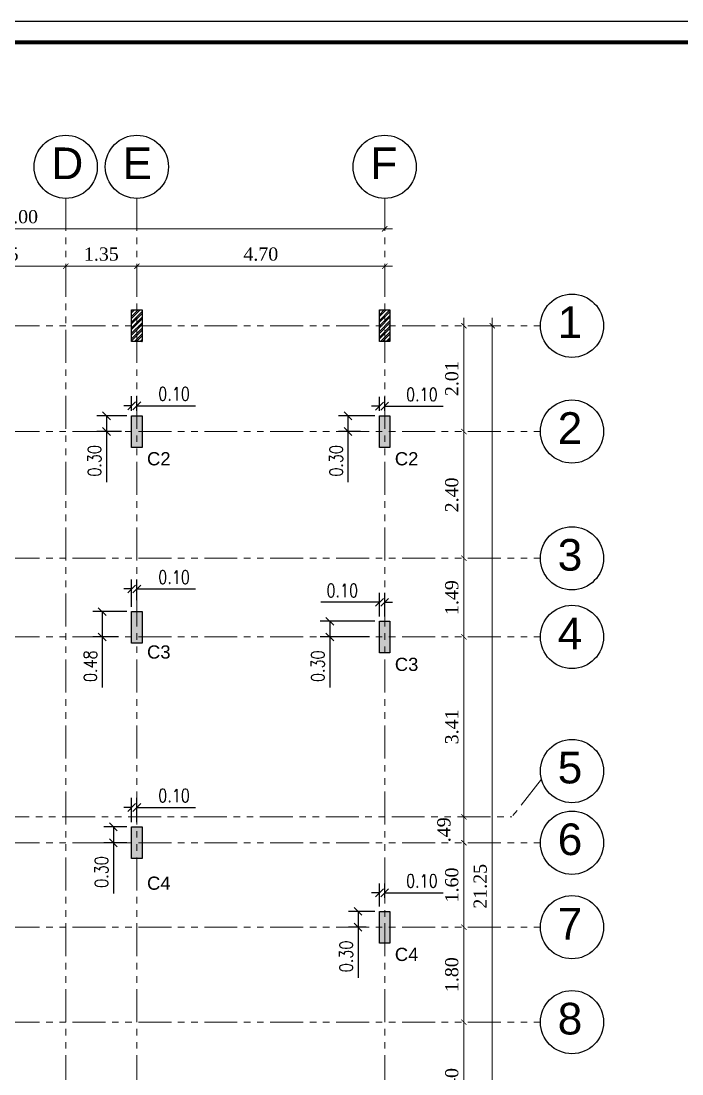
# Model space of a CAD drawing. Header units: metres. Extents: x 503482 to 1007323, y 2781056 to 5562345.
# Drawn here: x 503723.25 to 503735.78, y 2781092.91 to 2781112.87 of the extents above; entities that cross this region are included whole.
import ezdxf

# ---------------------------------------------------------------- set-up
doc = ezdxf.new("R2010")
doc.units = ezdxf.units.M
doc.header["$LTSCALE"] = 10
doc.header["$MEASUREMENT"] = 0
doc.header["$PDMODE"] = 3
doc.linetypes.add('PHANTOM2', pattern=[1.25, 0.625, -0.125, 0.125, -0.125, 0.125, -0.125])
doc.layers.get('0').update_dxf_attribs({"linetype": 'CONTINUOUS'})
doc.layers.get('DEFPOINTS').update_dxf_attribs({"linetype": 'CONTINUOUS'})
doc.layers.add('01_WALLS', color=7, linetype='CONTINUOUS', lineweight=25)
doc.layers.add('S-TIE BEAM', color=3, linetype='CONTINUOUS', lineweight=25)
for name, color, linetype in [('A-TEXT', 2, 'CONTINUOUS'), ('A-VIEW-LN', 1, 'CONTINUOUS'), ('M.TITLE BLOCK', 7, 'CONTINUOUS'), ('S-COL', 6, 'CONTINUOUS'), ('S-COL HATCH', 161, 'CONTINUOUS'), ('S-COL-NAME', 4, 'CONTINUOUS')]:
    doc.layers.add(name, color=color, linetype=linetype)
doc.styles.add('ANWAR', font='arial.ttf')
doc.styles.add('AREAL', font='times.ttf')
doc.styles.add('ARIAL', font='arial.ttf')
doc.styles.add('ROMANS', font='ROMANS.SHX', dxfattribs={"width": 0.8, "height": 0.25})
doc.dimstyles.new('ANWER', dxfattribs={"dimtxt": 0.25, "dimasz": 0.1, "dimexe": 0.1, "dimexo": 0.25, "dimgap": 0.1, "dimtad": 1, "dimzin": 7, "dimdsep": 46, "dimtxsty": 'AREAL', "dimblk": 'ARCHTICK', "dimcen": 0.125, "dimdle": 0.15, "dimse1": 1, "dimse2": 1, "dimclrd": 41, "dimclre": 8, "dimclrt": 112, "dimadec": 0, "dimazin": 0, "dimtfac": 1, "dimtmove": 2, "dimatfit": 3, "dimfxl": 1, "dimtolj": 1, "dimtzin": 0, "dimlwd": 0, "dimlwe": 5, "dimarcsym": 0})
doc.dimstyles.new('ROMANS', dxfattribs={"dimtxt": 0.25, "dimasz": 0.15, "dimexe": 0.18, "dimexo": 0.09, "dimgap": 0.1, "dimtad": 1, "dimzin": 0, "dimdsep": 46, "dimtxsty": 'ROMANS', "dimblk": 'OBLIQUE', "dimcen": 0.09, "dimclrd": 1, "dimclre": 1, "dimclrt": 2, "dimadec": 0, "dimazin": 0, "dimtfac": 1, "dimtofl": 0, "dimtmove": 0, "dimatfit": 3, "dimldrblk": 'OBLIQUE', "dimfxl": 1, "dimtolj": 1, "dimtzin": 0, "dimarcsym": 0})
pattern_1 = [(45, (-503602.17283, -2781241.68732), (-0.053033008589, 0.053033008589), []), (45, (-503602.13747, -2781241.68732), (-0.053033008589, 0.053033008589), [])]

# ---------------------------------------------------------------- blocks, each defined once
blk = doc.blocks.new('_ArchTick')
at = {"color": 0, "linetype": 'ByBlock', "const_width": 0.15}
blk.add_lwpolyline([(-0.5, -0.5), (0.5, 0.5)], dxfattribs=at)
blk = doc.blocks.new('*D745')
at = {"layer": 'DEFPOINTS', "color": 0, "transparency": 16777216}
for p in [(-6.15, 0.829), (-8.6, 0.57), (-6.15, 0.57)]:
    blk.add_point(p, dxfattribs=at)
at = {"layer": 'S-COL', "color": 41, "linetype": 'Continuous', "lineweight": 0, "transparency": 16777216}
blk.add_line((-8.75, 0.829), (-6, 0.829), dxfattribs=at)
at = {"layer": 'S-COL', "color": 41, "lineweight": 0, "transparency": 16777216, "xscale": 0.1, "yscale": 0.1, "zscale": 0.1, "rotation": 180}
blk.add_blockref('_ArchTick', (-8.6, 0.829), dxfattribs=at)
at = {"layer": 'S-COL', "color": 41, "lineweight": 0, "transparency": 16777216, "xscale": 0.1, "yscale": 0.1, "zscale": 0.1}
blk.add_blockref('_ArchTick', (-6.15, 0.829), dxfattribs=at)
at = {"layer": 'S-COL', "color": 112, "transparency": 16777216, "insert": (-7.375, 1.057), "char_height": 0.25, "attachment_point": 5, "style": 'AREAL'}
blk.add_mtext('\\A1;2.45', dxfattribs=at)
blk = doc.blocks.new('*D746')
at = {"layer": 'DEFPOINTS', "color": 0, "transparency": 16777216}
for p in [(-4.8, 0.829), (-6.15, 0.57), (-4.8, 0.57)]:
    blk.add_point(p, dxfattribs=at)
at = {"layer": 'S-COL', "color": 41, "linetype": 'Continuous', "lineweight": 0, "transparency": 16777216}
blk.add_line((-6.3, 0.829), (-4.65, 0.829), dxfattribs=at)
at = {"layer": 'S-COL', "color": 41, "lineweight": 0, "transparency": 16777216, "xscale": 0.1, "yscale": 0.1, "zscale": 0.1, "rotation": 180}
blk.add_blockref('_ArchTick', (-6.15, 0.829), dxfattribs=at)
at = {"layer": 'S-COL', "color": 41, "lineweight": 0, "transparency": 16777216, "xscale": 0.1, "yscale": 0.1, "zscale": 0.1}
blk.add_blockref('_ArchTick', (-4.8, 0.829), dxfattribs=at)
at = {"layer": 'S-COL', "color": 112, "transparency": 16777216, "insert": (-5.475, 1.057), "char_height": 0.25, "attachment_point": 5, "style": 'AREAL'}
blk.add_mtext('\\A1;1.35', dxfattribs=at)
blk = doc.blocks.new('*D747')
at = {"layer": 'DEFPOINTS', "color": 0, "transparency": 16777216}
for p in [(-0.1, 0.829), (-4.8, 0.57), (-0.1, 0.57)]:
    blk.add_point(p, dxfattribs=at)
at = {"layer": 'S-COL', "color": 41, "linetype": 'Continuous', "lineweight": 0, "transparency": 16777216}
blk.add_line((-4.95, 0.829), (0.05, 0.829), dxfattribs=at)
at = {"layer": 'S-COL', "color": 41, "lineweight": 0, "transparency": 16777216, "xscale": 0.1, "yscale": 0.1, "zscale": 0.1, "rotation": 180}
blk.add_blockref('_ArchTick', (-4.8, 0.829), dxfattribs=at)
at = {"layer": 'S-COL', "color": 41, "lineweight": 0, "transparency": 16777216, "xscale": 0.1, "yscale": 0.1, "zscale": 0.1}
blk.add_blockref('_ArchTick', (-0.1, 0.829), dxfattribs=at)
at = {"layer": 'S-COL', "color": 112, "transparency": 16777216, "insert": (-2.45, 1.057), "char_height": 0.25, "attachment_point": 5, "style": 'AREAL'}
blk.add_mtext('\\A1;4.70', dxfattribs=at)
blk = doc.blocks.new('*D748')
at = {"layer": 'DEFPOINTS', "color": 0, "ltscale": 0.04, "transparency": 16777216}
for p in [(-0.1, 1.537), (-14.1, 1.163), (-0.1, 1.163)]:
    blk.add_point(p, dxfattribs=at)
at = {"layer": 'S-TIE BEAM', "color": 41, "lineweight": 0, "ltscale": 0.04, "transparency": 16777216}
blk.add_line((-14.25, 1.537), (0.05, 1.537), dxfattribs=at)
at = {"layer": 'S-TIE BEAM', "color": 41, "lineweight": 0, "ltscale": 0.04, "transparency": 16777216, "xscale": 0.1, "yscale": 0.1, "zscale": 0.1, "rotation": 180}
blk.add_blockref('_ArchTick', (-14.1, 1.537), dxfattribs=at)
at = {"layer": 'S-TIE BEAM', "color": 41, "lineweight": 0, "ltscale": 0.04, "transparency": 16777216, "xscale": 0.1, "yscale": 0.1, "zscale": 0.1}
blk.add_blockref('_ArchTick', (-0.1, 1.537), dxfattribs=at)
at = {"layer": 'S-TIE BEAM', "color": 112, "ltscale": 0.04, "transparency": 16777216, "insert": (-7.1, 1.765), "char_height": 0.25, "attachment_point": 5, "style": 'AREAL'}
blk.add_mtext('\\A1;14.00', dxfattribs=at)
blk = doc.blocks.new('*D767')
at = {"layer": 'DEFPOINTS', "color": 0, "ltscale": 0.04, "transparency": 16777216}
for p in [(1.635, -0.3), (1.402, -2.305), (1.635, -2.305)]:
    blk.add_point(p, dxfattribs=at)
at = {"layer": 'S-TIE BEAM', "color": 41, "lineweight": 0, "ltscale": 0.04, "transparency": 16777216}
blk.add_line((1.402, -0.15), (1.402, -2.455), dxfattribs=at)
at = {"layer": 'S-TIE BEAM', "color": 41, "lineweight": 0, "ltscale": 0.04, "transparency": 16777216, "xscale": 0.1, "yscale": 0.1, "zscale": 0.1}
for p, rotation in [((1.402, -0.3), 90), ((1.402, -2.305), 270)]:
    blk.add_blockref('_ArchTick', p, dxfattribs=dict(at, rotation=rotation))
at = {"layer": 'S-TIE BEAM', "color": 112, "ltscale": 0.04, "transparency": 16777216, "insert": (1.174, -1.303), "char_height": 0.25, "attachment_point": 5, "rotation": 90, "style": 'AREAL'}
blk.add_mtext('\\A1;2.01', dxfattribs=at)
blk = doc.blocks.new('*D768')
at = {"layer": 'DEFPOINTS', "color": 0, "ltscale": 0.04, "transparency": 16777216}
for p in [(1.635, -2.305), (1.402, -4.708), (1.879, -4.708)]:
    blk.add_point(p, dxfattribs=at)
at = {"layer": 'S-TIE BEAM', "color": 41, "lineweight": 0, "ltscale": 0.04, "transparency": 16777216}
blk.add_line((1.402, -2.155), (1.402, -4.858), dxfattribs=at)
at = {"layer": 'S-TIE BEAM', "color": 41, "lineweight": 0, "ltscale": 0.04, "transparency": 16777216, "xscale": 0.1, "yscale": 0.1, "zscale": 0.1}
for p, rotation in [((1.402, -2.305), 90), ((1.402, -4.708), 270)]:
    blk.add_blockref('_ArchTick', p, dxfattribs=dict(at, rotation=rotation))
at = {"layer": 'S-TIE BEAM', "color": 112, "ltscale": 0.04, "transparency": 16777216, "insert": (1.174, -3.507), "char_height": 0.25, "attachment_point": 5, "rotation": 90, "style": 'AREAL'}
blk.add_mtext('\\A1;2.40', dxfattribs=at)
blk = doc.blocks.new('*D769')
at = {"layer": 'DEFPOINTS', "color": 0, "ltscale": 0.04, "transparency": 16777216}
for p in [(1.879, -4.708), (1.402, -6.198), (1.879, -6.198)]:
    blk.add_point(p, dxfattribs=at)
at = {"layer": 'S-TIE BEAM', "color": 41, "lineweight": 0, "ltscale": 0.04, "transparency": 16777216}
blk.add_line((1.402, -4.558), (1.402, -6.348), dxfattribs=at)
at = {"layer": 'S-TIE BEAM', "color": 41, "lineweight": 0, "ltscale": 0.04, "transparency": 16777216, "xscale": 0.1, "yscale": 0.1, "zscale": 0.1}
for p, rotation in [((1.402, -4.708), 90), ((1.402, -6.198), 270)]:
    blk.add_blockref('_ArchTick', p, dxfattribs=dict(at, rotation=rotation))
at = {"layer": 'S-TIE BEAM', "color": 112, "ltscale": 0.04, "transparency": 16777216, "insert": (1.174, -5.453), "char_height": 0.25, "attachment_point": 5, "rotation": 90, "style": 'AREAL'}
blk.add_mtext('\\A1;1.49', dxfattribs=at)
blk = doc.blocks.new('*D770')
at = {"layer": 'DEFPOINTS', "color": 0, "ltscale": 0.04, "transparency": 16777216}
for p in [(1.879, -6.198), (1.402, -9.609), (2.176, -9.609)]:
    blk.add_point(p, dxfattribs=at)
at = {"layer": 'S-TIE BEAM', "color": 41, "lineweight": 0, "ltscale": 0.04, "transparency": 16777216}
blk.add_line((1.402, -6.048), (1.402, -9.759), dxfattribs=at)
at = {"layer": 'S-TIE BEAM', "color": 41, "lineweight": 0, "ltscale": 0.04, "transparency": 16777216, "xscale": 0.1, "yscale": 0.1, "zscale": 0.1}
for p, rotation in [((1.402, -6.198), 90), ((1.402, -9.609), 270)]:
    blk.add_blockref('_ArchTick', p, dxfattribs=dict(at, rotation=rotation))
at = {"layer": 'S-TIE BEAM', "color": 112, "ltscale": 0.04, "transparency": 16777216, "insert": (1.174, -7.904), "char_height": 0.25, "attachment_point": 5, "rotation": 90, "style": 'AREAL'}
blk.add_mtext('\\A1;3.41', dxfattribs=at)
blk = doc.blocks.new('*D771')
at = {"layer": 'DEFPOINTS', "color": 0, "ltscale": 0.04, "transparency": 16777216}
for p in [(2.176, -9.609), (1.402, -10.1), (2.078, -10.1)]:
    blk.add_point(p, dxfattribs=at)
at = {"layer": 'S-TIE BEAM', "color": 41, "lineweight": 0, "ltscale": 0.04, "transparency": 16777216}
blk.add_line((1.402, -9.459), (1.402, -10.25), dxfattribs=at)
at = {"layer": 'S-TIE BEAM', "color": 41, "lineweight": 0, "ltscale": 0.04, "transparency": 16777216, "xscale": 0.1, "yscale": 0.1, "zscale": 0.1}
for p, rotation in [((1.402, -9.609), 90), ((1.402, -10.1), 270)]:
    blk.add_blockref('_ArchTick', p, dxfattribs=dict(at, rotation=rotation))
at = {"layer": 'S-TIE BEAM', "color": 112, "ltscale": 0.04, "transparency": 16777216, "insert": (1.024, -9.854), "char_height": 0.25, "attachment_point": 5, "rotation": 90, "style": 'AREAL'}
blk.add_mtext('\\A1;.49', dxfattribs=at)
blk = doc.blocks.new('*D772')
at = {"layer": 'DEFPOINTS', "color": 0, "ltscale": 0.04, "transparency": 16777216}
for p in [(2.078, -10.1), (1.402, -11.7), (2.176, -11.7)]:
    blk.add_point(p, dxfattribs=at)
at = {"layer": 'S-TIE BEAM', "color": 41, "lineweight": 0, "ltscale": 0.04, "transparency": 16777216}
blk.add_line((1.402, -9.95), (1.402, -11.85), dxfattribs=at)
at = {"layer": 'S-TIE BEAM', "color": 41, "lineweight": 0, "ltscale": 0.04, "transparency": 16777216, "xscale": 0.1, "yscale": 0.1, "zscale": 0.1}
for p, rotation in [((1.402, -10.1), 90), ((1.402, -11.7), 270)]:
    blk.add_blockref('_ArchTick', p, dxfattribs=dict(at, rotation=rotation))
at = {"layer": 'S-TIE BEAM', "color": 112, "ltscale": 0.04, "transparency": 16777216, "insert": (1.174, -10.9), "char_height": 0.25, "attachment_point": 5, "rotation": 90, "style": 'AREAL'}
blk.add_mtext('\\A1;1.60', dxfattribs=at)
blk = doc.blocks.new('*D773')
at = {"layer": 'DEFPOINTS', "color": 0, "ltscale": 0.04, "transparency": 16777216}
for p in [(2.176, -11.7), (1.402, -13.5), (2.176, -13.5)]:
    blk.add_point(p, dxfattribs=at)
at = {"layer": 'S-TIE BEAM', "color": 41, "lineweight": 0, "ltscale": 0.04, "transparency": 16777216}
blk.add_line((1.402, -11.55), (1.402, -13.65), dxfattribs=at)
at = {"layer": 'S-TIE BEAM', "color": 41, "lineweight": 0, "ltscale": 0.04, "transparency": 16777216, "xscale": 0.1, "yscale": 0.1, "zscale": 0.1}
for p, rotation in [((1.402, -11.7), 90), ((1.402, -13.5), 270)]:
    blk.add_blockref('_ArchTick', p, dxfattribs=dict(at, rotation=rotation))
at = {"layer": 'S-TIE BEAM', "color": 112, "ltscale": 0.04, "transparency": 16777216, "insert": (1.174, -12.6), "char_height": 0.25, "attachment_point": 5, "rotation": 90, "style": 'AREAL'}
blk.add_mtext('\\A1;1.80', dxfattribs=at)
blk = doc.blocks.new('*D774')
at = {"layer": 'DEFPOINTS', "color": 0, "ltscale": 0.04, "transparency": 16777216}
for p in [(2.176, -13.5), (1.402, -15.9), (2.176, -15.9)]:
    blk.add_point(p, dxfattribs=at)
at = {"layer": 'S-TIE BEAM', "color": 41, "lineweight": 0, "ltscale": 0.04, "transparency": 16777216}
blk.add_line((1.402, -13.35), (1.402, -16.05), dxfattribs=at)
at = {"layer": 'S-TIE BEAM', "color": 41, "lineweight": 0, "ltscale": 0.04, "transparency": 16777216, "xscale": 0.1, "yscale": 0.1, "zscale": 0.1}
for p, rotation in [((1.402, -13.5), 90), ((1.402, -15.9), 270)]:
    blk.add_blockref('_ArchTick', p, dxfattribs=dict(at, rotation=rotation))
at = {"layer": 'S-TIE BEAM', "color": 112, "ltscale": 0.04, "transparency": 16777216, "insert": (1.174, -14.7), "char_height": 0.25, "attachment_point": 5, "rotation": 90, "style": 'AREAL'}
blk.add_mtext('\\A1;2.40', dxfattribs=at)
blk = doc.blocks.new('*D742')
at = {"layer": 'DEFPOINTS', "color": 0, "ltscale": 0.04, "transparency": 16777216}
for p in [(1.94, -0.3), (2.244, -0.3), (1.257, -21.55)]:
    blk.add_point(p, dxfattribs=at)
at = {"layer": 'S-TIE BEAM', "color": 41, "lineweight": 0, "ltscale": 0.04, "transparency": 16777216}
blk.add_line((1.94, -21.7), (1.94, -0.15), dxfattribs=at)
at = {"layer": 'S-TIE BEAM', "color": 41, "lineweight": 0, "ltscale": 0.04, "transparency": 16777216, "xscale": 0.1, "yscale": 0.1, "zscale": 0.1}
for p, rotation in [((1.94, -0.3), 90), ((1.94, -21.55), 270)]:
    blk.add_blockref('_ArchTick', p, dxfattribs=dict(at, rotation=rotation))
at = {"layer": 'S-TIE BEAM', "color": 112, "ltscale": 0.04, "transparency": 16777216, "insert": (1.713, -10.925), "char_height": 0.25, "attachment_point": 5, "rotation": 90, "style": 'AREAL'}
blk.add_mtext('\\A1;21.25', dxfattribs=at)
blk = doc.blocks.new('A$C344011a1')
at = {"layer": '01_WALLS', "ltscale": 0.04}
h = blk.add_hatch(color=161, dxfattribs=at)
h.dxf.hatch_style = 1
h.paths.add_polyline_path([(13.9, -1.705), (14.1, -1.705), (14.1, -2.305), (13.9, -2.305)])
h = blk.add_hatch(color=161, dxfattribs=at)
h.dxf.hatch_style = 1
h.paths.add_polyline_path([(9.2, -9.5), (9.4, -9.5), (9.4, -10.1), (9.2, -10.1)])
at = {"layer": 'S-COL HATCH', "ltscale": 0.04}
h = blk.add_hatch(dxfattribs=at)
h.set_pattern_fill('ANSI32', color=161, scale=0.2)
h.set_pattern_definition(pattern_1)
h.paths.add_polyline_path([(9.2, 0.3), (9.4, 0.3), (9.4, -0.3), (9.2, -0.3)])
h = blk.add_hatch(dxfattribs=at)
h.set_pattern_fill('ANSI32', color=161, scale=0.2)
h.set_pattern_definition(pattern_1)
h.paths.add_polyline_path([(13.9, 0.3), (14.1, 0.3), (14.1, -0.3), (13.9, -0.3)])
h = blk.add_hatch(color=161, dxfattribs=at)
h.dxf.hatch_style = 1
h.paths.add_polyline_path([(9.2, -1.705), (9.4, -1.705), (9.4, -2.305), (9.2, -2.305)])
h = blk.add_hatch(color=161, dxfattribs=at)
h.dxf.hatch_style = 1
h.paths.add_polyline_path([(9.2, -5.418), (9.4, -5.418), (9.4, -6.018), (9.2, -6.018)])
h = blk.add_hatch(color=161, dxfattribs=at)
h.dxf.hatch_style = 1
h.paths.add_polyline_path([(13.9, -5.602), (14.1, -5.602), (14.1, -6.202), (13.9, -6.202)])
h = blk.add_hatch(color=161, dxfattribs=at)
h.dxf.hatch_style = 1
h.paths.add_polyline_path([(13.9, -11.1), (14.1, -11.1), (14.1, -11.7), (13.9, -11.7)])
at = {"layer": '01_WALLS', "color": 6, "ltscale": 0.04}
blk.add_lwpolyline([(9.2, -9.5), (9.4, -9.5), (9.4, -10.1), (9.2, -10.1)], close=True, dxfattribs=at)
at = {"layer": 'S-COL', "color": 6, "ltscale": 0.04}
for points in [[(9.2, 0.3), (9.4, 0.3), (9.4, -0.3), (9.2, -0.3)], [(13.9, 0.3), (14.1, 0.3), (14.1, -0.3), (13.9, -0.3)], [(9.2, -1.705), (9.4, -1.705), (9.4, -2.305), (9.2, -2.305)], [(9.2, -5.418), (9.4, -5.418), (9.4, -6.018), (9.2, -6.018)], [(13.9, -5.602), (14.1, -5.602), (14.1, -6.202), (13.9, -6.202)], [(13.9, -11.1), (14.1, -11.1), (14.1, -11.7), (13.9, -11.7)]]:
    blk.add_lwpolyline(points, close=True, dxfattribs=at)
at = {"layer": 'S-COL HATCH', "color": 6, "ltscale": 0.04}
blk.add_lwpolyline([(13.9, -1.705), (14.1, -1.705), (14.1, -2.305), (13.9, -2.305)], close=True, dxfattribs=at)
blk = doc.blocks.new('_Oblique')
at = {"color": 0, "linetype": 'ByBlock', "lineweight": -2}
blk.add_line((-0.5, -0.5), (0.5, 0.5), dxfattribs=at)
blk = doc.blocks.new('*D1191')
at = {"layer": 'DEFPOINTS', "color": 0, "ltscale": 0.04, "transparency": 16777216}
for p in [(503725.443, 2781105.579), (503725.343, 2781105.39), (503725.443, 2781105.39)]:
    blk.add_point(p, dxfattribs=at)
at = {"layer": 'S-TIE BEAM', "color": 1, "lineweight": -2, "ltscale": 0.04, "transparency": 16777216}
for p, q in [((503725.343, 2781105.48), (503725.343, 2781105.759)), ((503725.443, 2781105.48), (503725.443, 2781105.759)), ((503725.343, 2781105.579), (503725.193, 2781105.579)), ((503725.443, 2781105.579), (503726.553, 2781105.579))]:
    blk.add_line(p, q, dxfattribs=at)
at = {"layer": 'S-TIE BEAM', "color": 1, "lineweight": -2, "ltscale": 0.04, "transparency": 16777216, "xscale": 0.15, "yscale": 0.15, "zscale": 0.15}
blk.add_blockref('_Oblique', (503725.343, 2781105.579), dxfattribs=at)
at = {"layer": 'S-TIE BEAM', "color": 1, "lineweight": -2, "ltscale": 0.04, "transparency": 16777216, "xscale": 0.15, "yscale": 0.15, "zscale": 0.15, "rotation": 180}
blk.add_blockref('_Oblique', (503725.443, 2781105.579), dxfattribs=at)
at = {"layer": 'S-TIE BEAM', "color": 2, "ltscale": 0.04, "transparency": 16777216, "insert": (503726.148, 2781105.804), "char_height": 0.25, "attachment_point": 5, "style": 'ROMANS'}
blk.add_mtext('\\A1;0.10', dxfattribs=at)
blk = doc.blocks.new('*D1192')
at = {"layer": 'DEFPOINTS', "color": 0, "ltscale": 0.04, "transparency": 16777216}
for p in [(503725.343, 2781105.39), (503724.864, 2781105.09), (503725.239, 2781105.09)]:
    blk.add_point(p, dxfattribs=at)
at = {"layer": 'S-TIE BEAM', "color": 1, "lineweight": -2, "ltscale": 0.04, "transparency": 16777216}
for p, q in [((503725.253, 2781105.39), (503724.684, 2781105.39)), ((503724.864, 2781105.39), (503724.864, 2781105.09)), ((503725.149, 2781105.09), (503724.684, 2781105.09)), ((503724.864, 2781105.09), (503724.864, 2781104.13))]:
    blk.add_line(p, q, dxfattribs=at)
at = {"layer": 'S-TIE BEAM', "color": 1, "lineweight": -2, "ltscale": 0.04, "transparency": 16777216, "xscale": 0.15, "yscale": 0.15, "zscale": 0.15}
for p, rotation in [((503724.864, 2781105.39), 90), ((503724.864, 2781105.09), 270)]:
    blk.add_blockref('_Oblique', p, dxfattribs=dict(at, rotation=rotation))
at = {"layer": 'S-TIE BEAM', "color": 2, "ltscale": 0.04, "transparency": 16777216, "insert": (503724.639, 2781104.535), "char_height": 0.25, "attachment_point": 5, "rotation": 90, "style": 'ROMANS'}
blk.add_mtext('\\A1;0.30', dxfattribs=at)
blk = doc.blocks.new('*D1193')
at = {"layer": 'DEFPOINTS', "color": 0, "ltscale": 0.04, "transparency": 16777216}
for p in [(503730.143, 2781105.569), (503730.043, 2781105.39), (503730.143, 2781105.39)]:
    blk.add_point(p, dxfattribs=at)
at = {"layer": 'S-TIE BEAM', "color": 1, "lineweight": -2, "ltscale": 0.04, "transparency": 16777216}
for p, q in [((503730.043, 2781105.48), (503730.043, 2781105.749)), ((503730.143, 2781105.48), (503730.143, 2781105.749)), ((503730.043, 2781105.569), (503729.893, 2781105.569)), ((503730.143, 2781105.569), (503731.253, 2781105.569))]:
    blk.add_line(p, q, dxfattribs=at)
at = {"layer": 'S-TIE BEAM', "color": 1, "lineweight": -2, "ltscale": 0.04, "transparency": 16777216, "xscale": 0.15, "yscale": 0.15, "zscale": 0.15}
blk.add_blockref('_Oblique', (503730.043, 2781105.569), dxfattribs=at)
at = {"layer": 'S-TIE BEAM', "color": 1, "lineweight": -2, "ltscale": 0.04, "transparency": 16777216, "xscale": 0.15, "yscale": 0.15, "zscale": 0.15, "rotation": 180}
blk.add_blockref('_Oblique', (503730.143, 2781105.569), dxfattribs=at)
at = {"layer": 'S-TIE BEAM', "color": 2, "ltscale": 0.04, "transparency": 16777216, "insert": (503730.848, 2781105.794), "char_height": 0.25, "attachment_point": 5, "style": 'ROMANS'}
blk.add_mtext('\\A1;0.10', dxfattribs=at)
blk = doc.blocks.new('*D1194')
at = {"layer": 'DEFPOINTS', "color": 0, "ltscale": 0.04, "transparency": 16777216}
for p in [(503730.043, 2781105.39), (503729.446, 2781105.09), (503729.777, 2781105.09)]:
    blk.add_point(p, dxfattribs=at)
at = {"layer": 'S-TIE BEAM', "color": 1, "lineweight": -2, "ltscale": 0.04, "transparency": 16777216}
for p, q in [((503729.953, 2781105.39), (503729.266, 2781105.39)), ((503729.446, 2781105.39), (503729.446, 2781105.09)), ((503729.687, 2781105.09), (503729.266, 2781105.09)), ((503729.446, 2781105.09), (503729.446, 2781104.13))]:
    blk.add_line(p, q, dxfattribs=at)
at = {"layer": 'S-TIE BEAM', "color": 1, "lineweight": -2, "ltscale": 0.04, "transparency": 16777216, "xscale": 0.15, "yscale": 0.15, "zscale": 0.15}
for p, rotation in [((503729.446, 2781105.39), 90), ((503729.446, 2781105.09), 270)]:
    blk.add_blockref('_Oblique', p, dxfattribs=dict(at, rotation=rotation))
at = {"layer": 'S-TIE BEAM', "color": 2, "ltscale": 0.04, "transparency": 16777216, "insert": (503729.221, 2781104.535), "char_height": 0.25, "attachment_point": 5, "rotation": 90, "style": 'ROMANS'}
blk.add_mtext('\\A1;0.30', dxfattribs=at)
blk = doc.blocks.new('*D1223')
at = {"layer": 'DEFPOINTS', "color": 0, "ltscale": 0.04, "transparency": 16777216}
for p in [(503725.443, 2781102.106), (503725.443, 2781101.805), (503725.343, 2781101.676)]:
    blk.add_point(p, dxfattribs=at)
at = {"layer": 'S-TIE BEAM', "color": 1, "lineweight": -2, "ltscale": 0.04, "transparency": 16777216}
for p, q in [((503725.343, 2781101.766), (503725.343, 2781102.286)), ((503725.443, 2781101.895), (503725.443, 2781102.286)), ((503725.343, 2781102.106), (503725.193, 2781102.106)), ((503725.443, 2781102.106), (503726.553, 2781102.106))]:
    blk.add_line(p, q, dxfattribs=at)
at = {"layer": 'S-TIE BEAM', "color": 1, "lineweight": -2, "ltscale": 0.04, "transparency": 16777216, "xscale": 0.15, "yscale": 0.15, "zscale": 0.15}
blk.add_blockref('_Oblique', (503725.343, 2781102.106), dxfattribs=at)
at = {"layer": 'S-TIE BEAM', "color": 1, "lineweight": -2, "ltscale": 0.04, "transparency": 16777216, "xscale": 0.15, "yscale": 0.15, "zscale": 0.15, "rotation": 180}
blk.add_blockref('_Oblique', (503725.443, 2781102.106), dxfattribs=at)
at = {"layer": 'S-TIE BEAM', "color": 2, "ltscale": 0.04, "transparency": 16777216, "insert": (503726.148, 2781102.331), "char_height": 0.25, "attachment_point": 5, "style": 'ROMANS'}
blk.add_mtext('\\A1;0.10', dxfattribs=at)
blk = doc.blocks.new('*D1224')
at = {"layer": 'DEFPOINTS', "color": 0, "ltscale": 0.04, "transparency": 16777216}
for p in [(503725.343, 2781101.676), (503724.785, 2781101.196), (503725.184, 2781101.196)]:
    blk.add_point(p, dxfattribs=at)
at = {"layer": 'S-TIE BEAM', "color": 1, "lineweight": -2, "ltscale": 0.04, "transparency": 16777216}
for p, q in [((503725.253, 2781101.676), (503724.605, 2781101.676)), ((503724.785, 2781101.676), (503724.785, 2781101.196)), ((503725.094, 2781101.196), (503724.605, 2781101.196)), ((503724.785, 2781101.196), (503724.785, 2781100.237))]:
    blk.add_line(p, q, dxfattribs=at)
at = {"layer": 'S-TIE BEAM', "color": 1, "lineweight": -2, "ltscale": 0.04, "transparency": 16777216, "xscale": 0.15, "yscale": 0.15, "zscale": 0.15}
for p, rotation in [((503724.785, 2781101.676), 90), ((503724.785, 2781101.196), 270)]:
    blk.add_blockref('_Oblique', p, dxfattribs=dict(at, rotation=rotation))
at = {"layer": 'S-TIE BEAM', "color": 2, "ltscale": 0.04, "transparency": 16777216, "insert": (503724.56, 2781100.642), "char_height": 0.25, "attachment_point": 5, "rotation": 90, "style": 'ROMANS'}
blk.add_mtext('\\A1;0.48', dxfattribs=at)
blk = doc.blocks.new('*D1208')
at = {"layer": 'DEFPOINTS', "color": 0, "ltscale": 0.04, "transparency": 16777216}
for p in [(503730.043, 2781101.853), (503730.043, 2781101.493), (503730.143, 2781101.493)]:
    blk.add_point(p, dxfattribs=at)
at = {"layer": 'S-TIE BEAM', "color": 1, "lineweight": -2, "ltscale": 0.04, "transparency": 16777216}
for p, q in [((503730.043, 2781101.583), (503730.043, 2781102.033)), ((503730.143, 2781101.583), (503730.143, 2781102.033)), ((503730.043, 2781101.853), (503728.934, 2781101.853)), ((503730.143, 2781101.853), (503730.293, 2781101.853))]:
    blk.add_line(p, q, dxfattribs=at)
at = {"layer": 'S-TIE BEAM', "color": 1, "lineweight": -2, "ltscale": 0.04, "transparency": 16777216, "xscale": 0.15, "yscale": 0.15, "zscale": 0.15}
blk.add_blockref('_Oblique', (503730.043, 2781101.853), dxfattribs=at)
at = {"layer": 'S-TIE BEAM', "color": 1, "lineweight": -2, "ltscale": 0.04, "transparency": 16777216, "xscale": 0.15, "yscale": 0.15, "zscale": 0.15, "rotation": 180}
blk.add_blockref('_Oblique', (503730.143, 2781101.853), dxfattribs=at)
at = {"layer": 'S-TIE BEAM', "color": 2, "ltscale": 0.04, "transparency": 16777216, "insert": (503729.338, 2781102.078), "char_height": 0.25, "attachment_point": 5, "style": 'ROMANS'}
blk.add_mtext('\\A1;0.10', dxfattribs=at)
blk = doc.blocks.new('*D1209')
at = {"layer": 'DEFPOINTS', "color": 0, "ltscale": 0.04, "transparency": 16777216}
for p in [(503730.043, 2781101.493), (503729.101, 2781101.196), (503729.943, 2781101.196)]:
    blk.add_point(p, dxfattribs=at)
at = {"layer": 'S-TIE BEAM', "color": 1, "lineweight": -2, "ltscale": 0.04, "transparency": 16777216}
for p, q in [((503729.953, 2781101.493), (503728.921, 2781101.493)), ((503729.101, 2781101.493), (503729.101, 2781101.196)), ((503729.853, 2781101.196), (503728.921, 2781101.196)), ((503729.101, 2781101.196), (503729.101, 2781100.237))]:
    blk.add_line(p, q, dxfattribs=at)
at = {"layer": 'S-TIE BEAM', "color": 1, "lineweight": -2, "ltscale": 0.04, "transparency": 16777216, "xscale": 0.15, "yscale": 0.15, "zscale": 0.15}
for p, rotation in [((503729.101, 2781101.493), 90), ((503729.101, 2781101.196), 270)]:
    blk.add_blockref('_Oblique', p, dxfattribs=dict(at, rotation=rotation))
at = {"layer": 'S-TIE BEAM', "color": 2, "ltscale": 0.04, "transparency": 16777216, "insert": (503728.876, 2781100.642), "char_height": 0.25, "attachment_point": 5, "rotation": 90, "style": 'ROMANS'}
blk.add_mtext('\\A1;0.30', dxfattribs=at)
blk = doc.blocks.new('*D1214')
at = {"layer": 'DEFPOINTS', "color": 0, "ltscale": 0.04, "transparency": 16777216}
for p in [(503725.443, 2781097.964), (503725.343, 2781097.595), (503725.443, 2781097.595)]:
    blk.add_point(p, dxfattribs=at)
at = {"layer": 'S-TIE BEAM', "color": 1, "lineweight": -2, "ltscale": 0.04, "transparency": 16777216}
for p, q in [((503725.343, 2781097.685), (503725.343, 2781098.144)), ((503725.443, 2781097.685), (503725.443, 2781098.144)), ((503725.343, 2781097.964), (503725.193, 2781097.964)), ((503725.443, 2781097.964), (503726.553, 2781097.964))]:
    blk.add_line(p, q, dxfattribs=at)
at = {"layer": 'S-TIE BEAM', "color": 1, "lineweight": -2, "ltscale": 0.04, "transparency": 16777216, "xscale": 0.15, "yscale": 0.15, "zscale": 0.15}
blk.add_blockref('_Oblique', (503725.343, 2781097.964), dxfattribs=at)
at = {"layer": 'S-TIE BEAM', "color": 1, "lineweight": -2, "ltscale": 0.04, "transparency": 16777216, "xscale": 0.15, "yscale": 0.15, "zscale": 0.15, "rotation": 180}
blk.add_blockref('_Oblique', (503725.443, 2781097.964), dxfattribs=at)
at = {"layer": 'S-TIE BEAM', "color": 2, "ltscale": 0.04, "transparency": 16777216, "insert": (503726.148, 2781098.189), "char_height": 0.25, "attachment_point": 5, "style": 'ROMANS'}
blk.add_mtext('\\A1;0.10', dxfattribs=at)
blk = doc.blocks.new('*D1215')
at = {"layer": 'DEFPOINTS', "color": 0, "ltscale": 0.04, "transparency": 16777216}
for p in [(503725.343, 2781097.595), (503724.996, 2781097.295), (503725.343, 2781097.295)]:
    blk.add_point(p, dxfattribs=at)
at = {"layer": 'S-TIE BEAM', "color": 1, "lineweight": -2, "ltscale": 0.04, "transparency": 16777216}
for p, q in [((503725.253, 2781097.595), (503724.816, 2781097.595)), ((503724.996, 2781097.595), (503724.996, 2781097.295)), ((503725.253, 2781097.295), (503724.816, 2781097.295)), ((503724.996, 2781097.295), (503724.996, 2781096.335))]:
    blk.add_line(p, q, dxfattribs=at)
at = {"layer": 'S-TIE BEAM', "color": 1, "lineweight": -2, "ltscale": 0.04, "transparency": 16777216, "xscale": 0.15, "yscale": 0.15, "zscale": 0.15}
for p, rotation in [((503724.996, 2781097.595), 90), ((503724.996, 2781097.295), 270)]:
    blk.add_blockref('_Oblique', p, dxfattribs=dict(at, rotation=rotation))
at = {"layer": 'S-TIE BEAM', "color": 2, "ltscale": 0.04, "transparency": 16777216, "insert": (503724.771, 2781096.74), "char_height": 0.25, "attachment_point": 5, "rotation": 90, "style": 'ROMANS'}
blk.add_mtext('\\A1;0.30', dxfattribs=at)
blk = doc.blocks.new('*D1216')
at = {"layer": 'DEFPOINTS', "color": 0, "ltscale": 0.04, "transparency": 16777216}
for p in [(503730.143, 2781096.346), (503730.143, 2781096.16), (503730.043, 2781095.995)]:
    blk.add_point(p, dxfattribs=at)
at = {"layer": 'S-TIE BEAM', "color": 1, "lineweight": -2, "ltscale": 0.04, "transparency": 16777216}
for p, q in [((503730.043, 2781096.085), (503730.043, 2781096.526)), ((503730.143, 2781096.25), (503730.143, 2781096.526)), ((503730.043, 2781096.346), (503729.893, 2781096.346)), ((503730.143, 2781096.346), (503731.253, 2781096.346))]:
    blk.add_line(p, q, dxfattribs=at)
at = {"layer": 'S-TIE BEAM', "color": 1, "lineweight": -2, "ltscale": 0.04, "transparency": 16777216, "xscale": 0.15, "yscale": 0.15, "zscale": 0.15}
blk.add_blockref('_Oblique', (503730.043, 2781096.346), dxfattribs=at)
at = {"layer": 'S-TIE BEAM', "color": 1, "lineweight": -2, "ltscale": 0.04, "transparency": 16777216, "xscale": 0.15, "yscale": 0.15, "zscale": 0.15, "rotation": 180}
blk.add_blockref('_Oblique', (503730.143, 2781096.346), dxfattribs=at)
at = {"layer": 'S-TIE BEAM', "color": 2, "ltscale": 0.04, "transparency": 16777216, "insert": (503730.848, 2781096.571), "char_height": 0.25, "attachment_point": 5, "style": 'ROMANS'}
blk.add_mtext('\\A1;0.10', dxfattribs=at)
blk = doc.blocks.new('*D1200')
at = {"layer": 'DEFPOINTS', "color": 0, "ltscale": 0.04, "transparency": 16777216}
for p in [(503730.043, 2781095.995), (503729.637, 2781095.695), (503729.882, 2781095.695)]:
    blk.add_point(p, dxfattribs=at)
at = {"layer": 'S-TIE BEAM', "color": 1, "lineweight": -2, "ltscale": 0.04, "transparency": 16777216}
for p, q in [((503729.953, 2781095.995), (503729.457, 2781095.995)), ((503729.637, 2781095.995), (503729.637, 2781095.695)), ((503729.792, 2781095.695), (503729.457, 2781095.695)), ((503729.637, 2781095.695), (503729.637, 2781094.735))]:
    blk.add_line(p, q, dxfattribs=at)
at = {"layer": 'S-TIE BEAM', "color": 1, "lineweight": -2, "ltscale": 0.04, "transparency": 16777216, "xscale": 0.15, "yscale": 0.15, "zscale": 0.15}
for p, rotation in [((503729.637, 2781095.995), 90), ((503729.637, 2781095.695), 270)]:
    blk.add_blockref('_Oblique', p, dxfattribs=dict(at, rotation=rotation))
at = {"layer": 'S-TIE BEAM', "color": 2, "ltscale": 0.04, "transparency": 16777216, "insert": (503729.412, 2781095.14), "char_height": 0.25, "attachment_point": 5, "rotation": 90, "style": 'ROMANS'}
blk.add_mtext('\\A1;0.30', dxfattribs=at)
blk = doc.blocks.new('A$C9677af75')
at = {"color": 252}
for centre in [(-6.15, 2.713, -2.36), (-4.8, 2.713, -2.36), (-0.1, 2.713, -2.36), (3.452, -0.3), (3.452, -2.305), (3.452, -4.708), (3.452, -6.198), (3.452, -8.741), (3.452, -10.1), (3.452, -11.7), (3.452, -13.5)]:
    blk.add_circle(centre, 0.599, dxfattribs=at)
at = {"layer": 'A-VIEW-LN', "color": 252, "linetype": 'PHANTOM2', "lineweight": 5, "ltscale": 0.1}
for p, q in [((-6.15, 2.123), (-6.15, -24.071)), ((-4.8, 2.123), (-4.8, -24.071)), ((-0.1, 2.123), (-0.1, -24.071)), ((-17.271, -0.3), (2.858, -0.3)), ((-17.271, -2.305), (2.858, -2.305)), ((-17.271, -4.708), (2.858, -4.708)), ((-17.271, -6.198), (2.858, -6.198)), ((2.873, -8.896), (2.313, -9.609)), ((-16.218, -9.609), (2.313, -9.609)), ((-17.271, -10.1), (2.858, -10.1)), ((-17.271, -11.7), (2.858, -11.7)), ((-17.271, -13.5), (2.858, -13.5))]:
    blk.add_line(p, q, dxfattribs=at)
at = {"layer": 'A-TEXT', "style": 'ANWAR'}
for s, p in [('D', (-6.422, 2.479, -2.36)), ('E', (-5.072, 2.479, -2.36)), ('F', (-0.372, 2.479, -2.36)), ('1', (3.181, -0.533)), ('2', (3.181, -2.539)), ('3', (3.181, -4.942)), ('4', (3.181, -6.432)), ('5', (3.181, -8.975)), ('6', (3.181, -10.334)), ('7', (3.181, -11.934)), ('8', (3.181, -13.734))]:
    blk.add_text(s, height=0.6, dxfattribs=at).set_placement(p)
at = {"layer": 'S-COL'}
for base, p1, p2, picture, middle in [((-6.15, 0.829), (-8.6, 0.57), (-6.15, 0.57), '*D745', (-7.375, 1.057)), ((-4.8, 0.829), (-6.15, 0.57), (-4.8, 0.57), '*D746', (-5.475, 1.057)), ((-0.1, 0.829), (-4.8, 0.57), (-0.1, 0.57), '*D747', (-2.45, 1.057))]:
    dim = blk.add_linear_dim(base=base, p1=p1, p2=p2, dimstyle='ANWER', override={"dimfxl": 0.125, "dimfxlon": 1}, dxfattribs=at)
    dim.commit()
    dim.dimension.update_dxf_attribs({"geometry": picture, "text_midpoint": middle})
at = {"layer": 'S-TIE BEAM', "ltscale": 0.04}
dim = blk.add_linear_dim(base=(-0.1, 1.537), p1=(-14.1, 1.163), p2=(-0.1, 1.163), dimstyle='ANWER', dxfattribs=at)
dim.commit()
dim.dimension.update_dxf_attribs({"geometry": '*D748', "text_midpoint": (-7.1, 1.765)})
for base, p1, p2, picture, middle in [((1.4016, -2.3051), (1.6351, -0.3), (1.6351, -2.3051), '*D767', (1.174, -1.3025)), ((1.94, -0.3), (1.257, -21.55), (2.244, -0.3), '*D742', (1.713, -10.925)), ((1.402, -4.708), (1.635, -2.305), (1.879, -4.708), '*D768', (1.174, -3.507)), ((1.402, -6.198), (1.879, -4.708), (1.879, -6.198), '*D769', (1.174, -5.453)), ((1.402, -9.609), (1.879, -6.198), (2.176, -9.609), '*D770', (1.174, -7.904)), ((1.402, -10.1), (2.176, -9.609), (2.078, -10.1), '*D771', (1.024, -9.854)), ((1.402, -11.7), (2.078, -10.1), (2.176, -11.7), '*D772', (1.174, -10.9)), ((1.402, -13.5), (2.176, -11.7), (2.176, -13.5), '*D773', (1.174, -12.6)), ((1.402, -15.9), (2.176, -13.5), (2.176, -15.9), '*D774', (1.174, -14.7))]:
    dim = blk.add_linear_dim(base=base, p1=p1, p2=p2, angle=90, dimstyle='ANWER', dxfattribs=at)
    dim.commit()
    dim.dimension.update_dxf_attribs({"geometry": picture, "text_midpoint": middle})

msp = doc.modelspace()

# ---------------------------------------------------------------- linework, layer by layer
at = {"layer": 'M.TITLE BLOCK', "color": 253, "linetype": 'Continuous', "ltscale": 24}
msp.add_lwpolyline([(503710.95, 2781112.871), (503760.612, 2781112.871), (503760.612, 2781078.7), (503710.95, 2781078.7)], close=True, dxfattribs=at)
msp.add_lwpolyline([(503710.95, 2781112.871), (503760.612, 2781112.871), (503760.612, 2781078.7), (503710.95, 2781078.7)], close=True, dxfattribs=at)
at = {"layer": 'M.TITLE BLOCK', "color": 252, "const_width": 0.0705}
msp.add_lwpolyline([(503711.354, 2781112.467), (503760.208, 2781112.467), (503760.208, 2781079.104), (503711.354, 2781079.104)], close=True, dxfattribs=at)
msp.add_lwpolyline([(503711.354, 2781112.467), (503760.208, 2781112.467), (503760.208, 2781079.104), (503711.354, 2781079.104)], close=True, dxfattribs=at)

# ---------------------------------------------------------------- block references
at = {"layer": 'S-TIE BEAM', "ltscale": 0.04}
for name, p in [('A$C9677af75', (503730.243, 2781107.395)), ('A$C344011a1', (503716.143, 2781107.095))]:
    msp.add_blockref(name, p, dxfattribs=at)

# ---------------------------------------------------------------- texts
at = {"layer": 'S-COL-NAME', "style": 'ARIAL'}
for s, p in [('C2', (503725.635, 2781104.449)), ('C2', (503730.335, 2781104.449)), ('C3', (503725.635, 2781100.786)), ('C3', (503730.335, 2781100.552)), ('C4', (503725.635, 2781096.404)), ('C4', (503730.335, 2781095.054))]:
    msp.add_text(s, height=0.25, dxfattribs=at).set_placement(p)

# ---------------------------------------------------------------- dimensions: what is measured, and where the dimension line sits
at = {"layer": 'S-TIE BEAM', "ltscale": 0.04}
for base, p1, p2, picture, middle in [((503725.443, 2781105.579), (503725.343, 2781105.39), (503725.443, 2781105.39), '*D1191', (503726.148, 2781105.804)), ((503730.143, 2781105.569), (503730.043, 2781105.39), (503730.143, 2781105.39), '*D1193', (503730.848, 2781105.794)), ((503725.443, 2781102.106), (503725.343, 2781101.676), (503725.443, 2781101.805), '*D1223', (503726.148, 2781102.331)), ((503730.043, 2781101.853), (503730.143, 2781101.493), (503730.043, 2781101.493), '*D1208', (503729.338, 2781102.078)), ((503725.443, 2781097.964), (503725.343, 2781097.595), (503725.443, 2781097.595), '*D1214', (503726.148, 2781098.189)), ((503730.143, 2781096.346), (503730.043, 2781095.995), (503730.143, 2781096.16), '*D1216', (503730.848, 2781096.571))]:
    dim = msp.add_linear_dim(base=base, p1=p1, p2=p2, dimstyle='ROMANS', dxfattribs=at)
    dim.commit()
    dim.dimension.update_dxf_attribs({"geometry": picture, "text_midpoint": middle})
for base, p1, p2, picture, middle in [((503724.864, 2781105.09), (503725.343, 2781105.39), (503725.239, 2781105.09), '*D1192', (503724.639, 2781104.535)), ((503729.446, 2781105.09), (503730.043, 2781105.39), (503729.777, 2781105.09), '*D1194', (503729.221, 2781104.535)), ((503724.785, 2781101.196), (503725.343, 2781101.676), (503725.184, 2781101.196), '*D1224', (503724.56, 2781100.642)), ((503729.101, 2781101.196), (503730.043, 2781101.493), (503729.943, 2781101.196), '*D1209', (503728.876, 2781100.642)), ((503724.996, 2781097.295), (503725.343, 2781097.595), (503725.343, 2781097.295), '*D1215', (503724.771, 2781096.74)), ((503729.637, 2781095.695), (503730.043, 2781095.995), (503729.882, 2781095.695), '*D1200', (503729.412, 2781095.14))]:
    dim = msp.add_linear_dim(base=base, p1=p1, p2=p2, angle=90, dimstyle='ROMANS', dxfattribs=at)
    dim.commit()
    dim.dimension.update_dxf_attribs({"geometry": picture, "text_midpoint": middle})

doc.saveas('drawing.dxf')
